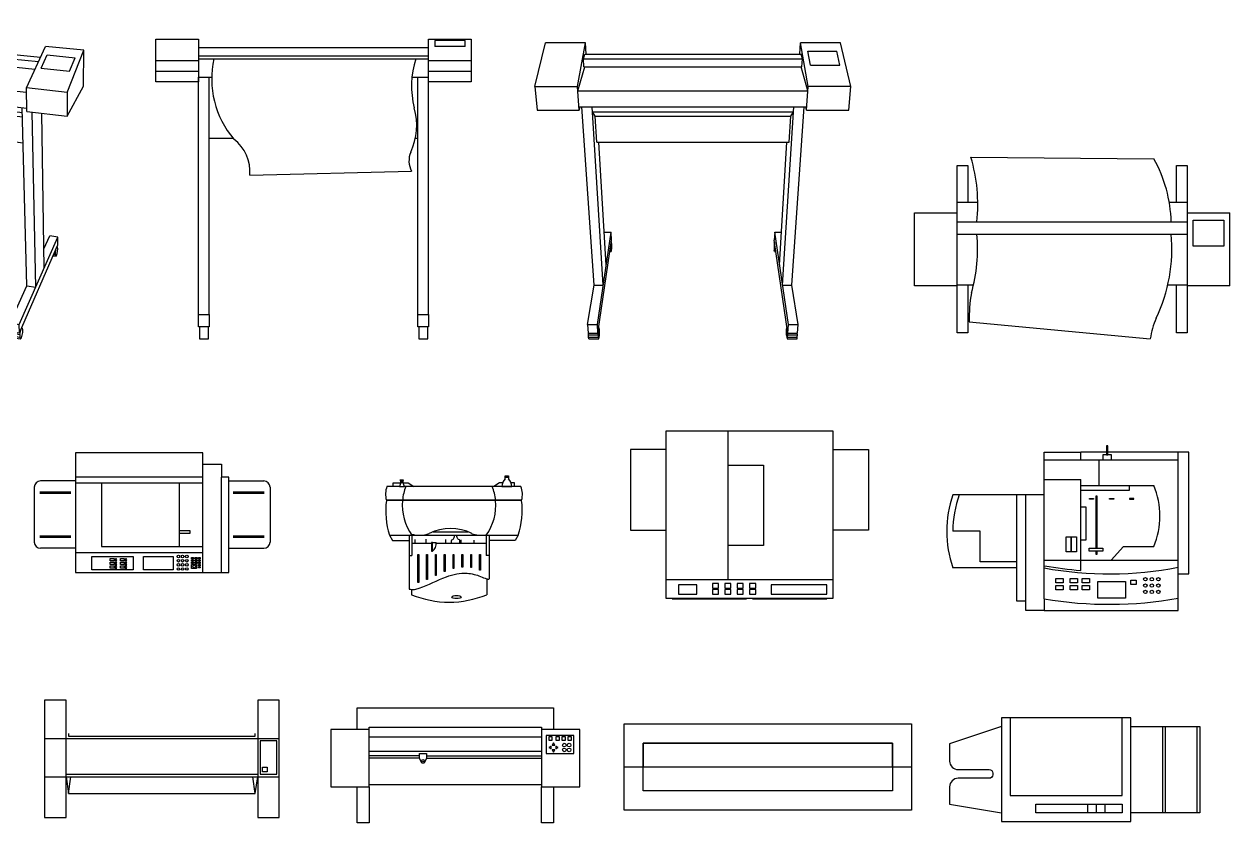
# Model space of a CAD drawing. Header units: millimetres. Extents: x 1474 to 2240, y 2278 to 2630.
# Drawn here: x 2190.052 to 2195, y 2611.525 to 2614.805 of the extents above; entities that cross this region are included whole.
import ezdxf

# ---------------------------------------------------------------- set-up
doc = ezdxf.new("R2010")
doc.units = ezdxf.units.MM
doc.layers.add('EQU', color=3, linetype='Continuous')
doc.styles.add('ATTR', font='romans.shx', dxfattribs={"width": 0.8, "height": 1.2})

# ---------------------------------------------------------------- blocks, each defined once
blk = doc.blocks.new('E-Size Plotter Plan view')
for p, q in [((2.24961, 28.85393), (32.276999, 28.58427)), ((0, 21.5), (3.36727, 21.5)), ((34.789924, 21.5), (37.750002, 21.5)), ((-7, 7.75), (-7, 19.75)), ((-7, 19.75), (0, 19.75)), ((0, 18.25), (37.750002, 18.25)), ((37.750002, 19.75), (44.75, 19.75)), ((44.75, 7.75), (44.75, 19.75)), ((0, 16.25), (37.750002, 16.25)), ((0, 7.75), (-7, 7.75)), ((0, 7.9), (2.66932, 7.9)), ((34.556388, 7.9), (37.750002, 7.9)), ((44.75, 7.75), (37.750002, 7.75)), ((1.97409, 1.81674), (31.690142, -0.98877))]:
    blk.add_line(p, q)
for points in [[(1.75, 7.90061), (1.75, 0), (0, 0), (0, 27.5), (1.75, 27.5), (1.75, 21.50031)], [(36.000003, 21.50031), (36.000003, 27.5), (37.750002, 27.5), (37.750002, 0), (36.000003, 0), (36.000003, 7.90021)]]:
    blk.add_lwpolyline(points)
blk.add_lwpolyline([(38.750002, 14.25), (38.750002, 18.5), (43.75, 18.5), (43.75, 14.25)], close=True)
for centre, radius, start, end in [((-24.25058, 21.06252), 27.62184, 354.1559, 16.38405), ((12.75612, 17.66995), 22.36486, 1.486186, 29.21), ((-23.42719, 13.83732), 26.76386, 344.2369, 5.172051), ((8.45857, 13.83732), 26.76386, 334.7648, 5.172051), ((23.228007, 2.61173), 21.26878, 169.2835, 182.1421), ((43.65565, -2.56718), 12.06917, 155.5566, 172.4853)]:
    blk.add_arc(centre, radius, start, end)
at = {"style": 'ATTR', "width": 0.8, "flags": 9}
blk.add_attdef('ESTCODE', (0, 0), '', height=0.01035, dxfattribs=at)
blk = doc.blocks.new('E-Size Plotter Elev View')
for p, q in [((-0.125, 47.85), (37.62504, 47.85)), ((38.62504, 48.99549), (38.62504, 48.04106)), ((43.62504, 48.99549), (38.62504, 48.99549)), ((43.62504, 48.04106), (38.62504, 48.04106)), ((43.62504, 48.04106), (43.62504, 48.99549)), ((-7.125, 45.75), (-0.125, 45.75)), ((-0.125, 46.5), (37.62504, 46.5)), ((-0.125, 46), (37.62504, 46)), ((37.62504, 45.75), (44.62504, 45.75)), ((-7.125, 43.99719), (-0.125, 43.99719)), ((37.62504, 43.99719), (44.62504, 43.99719)), ((-0.125, 43), (2.0126, 43)), ((-0.125, 4), (-0.125, 43)), ((1.625, 4), (1.625, 43)), ((34.89544, 43), (37.62504, 43)), ((35.87504, 4), (35.87504, 43)), ((37.62504, 4), (37.62504, 43)), ((1.625, 33), (5.5059, 33)), ((35.46463, 33), (35.87504, 33)), ((8.2866, 26.89887), (34.84179, 27.57304)), ((0, 2), (0, 0)), ((1.5, 0), (1.5, 2)), ((36.00004, 2), (36.00004, 0)), ((37.50004, 0), (37.50004, 2)), ((0, 0), (1.5, 0)), ((36.00004, 0), (37.50004, 0))]:
    blk.add_line(p, q)
for points in [[(-7.125, 42.25), (-7.125, 49.25), (-0.125, 49.25), (-0.125, 42.25)], [(37.62504, 42.25), (37.62504, 49.25), (44.62504, 49.25), (44.62504, 42.25)], [(-0.125, 2), (-0.125, 4), (1.625, 4), (1.625, 2)], [(35.87504, 2), (35.87504, 4), (37.62504, 4), (37.62504, 2)]]:
    blk.add_lwpolyline(points, close=True)
for centre, radius, start, end in [((17.47415, 42.79089), 15.46288, 168.022, 220.0972), ((49.35647, 41.57053), 14.53149, 162.2528, 194.4066), ((25.20981, 35.10278), 10.4682, 334.9724, 15.81132), ((1.4616, 27.41485), 6.84448, 355.6767, 52.3151), ((37.89078, 29.27131), 3.49006, 156.2995, 209.1176)]:
    blk.add_arc(centre, radius, start, end)
at = {"style": 'ATTR', "width": 0.8, "flags": 9}
blk.add_attdef('ESTCODE', (0, 0), '', height=0.01035, dxfattribs=at)
blk = doc.blocks.new('E-Size Plotter Pers View')
for p, q in [((-8.90738, 41.4802), (-7.1756, 48.63001)), ((-0.6254, 48.63001), (-7.1756, 48.63001)), ((-1.88858, 41.4802), (-0.6254, 48.63001)), ((-0.50678, 46.775), (-0.6254, 48.63001)), ((34.580411, 46.775), (34.699003, 48.63001)), ((35.962186, 41.4802), (34.699003, 48.63001)), ((41.2492, 48.63001), (34.699003, 48.63001)), ((42.98102, 41.4802), (41.2492, 48.63001)), ((-0.9336, 45.99979), (-0.70838, 46.775)), ((-0.9336, 45.99979), (35.0072, 45.99979)), ((-0.8486, 44.7038), (-0.9336, 45.99979)), ((-0.70838, 46.775), (34.782011, 46.775)), ((35.0072, 45.99979), (34.782011, 46.775)), ((34.922208, 44.7038), (35.0072, 45.99979)), ((36.316007, 44.96821), (35.890989, 47.25282)), ((35.890989, 47.25282), (40.63421, 47.25282)), ((41.16601, 44.96821), (40.63421, 47.25282)), ((-1.8382, 40.76261), (-0.72919, 44.7038)), ((-0.8486, 44.7038), (34.922208, 44.7038)), ((35.911802, 40.7628), (34.802793, 44.7038)), ((36.316007, 44.96821), (41.16601, 44.96821)), ((-8.90738, 41.4802), (-8.53141, 37.58099)), ((-8.90738, 41.4802), (-1.88858, 41.4802)), ((-1.61438, 37.58099), (-1.88858, 41.4802)), ((-1.8382, 40.76261), (35.911802, 40.7628)), ((35.688016, 37.58099), (35.962186, 41.4802)), ((42.98102, 41.4802), (35.962186, 41.4802)), ((42.60501, 37.58099), (42.98102, 41.4802)), ((-1.65119, 38.10599), (35.725004, 38.10599)), ((-1.61438, 37.58099), (-1.47498, 38.10599)), ((0.81201, 8.85541), (-1.19537, 38.10599)), ((2.31622, 8.85541), (0.49502, 38.10599)), ((31.757414, 8.85559), (33.578611, 38.10599)), ((33.261808, 8.85559), (35.269193, 38.10599)), ((35.688016, 37.58099), (35.548612, 38.10599)), ((-8.53141, 37.58099), (-1.61438, 37.58099)), ((0.544, 37.31699), (33.5296, 37.31699)), ((0.98221, 36.57001), (0.544, 37.31699)), ((0.98221, 36.57001), (33.091398, 36.57001)), ((1.24121, 32.306611), (0.98221, 36.57001)), ((32.832395, 32.306611), (33.091398, 36.57001)), ((33.091398, 36.57001), (33.5296, 37.31699)), ((35.688016, 37.58099), (42.60501, 37.58099)), ((1.24121, 32.306611), (32.832395, 32.306611)), ((2.8056, 12.146), (1.60861, 32.306611)), ((31.268003, 12.146), (32.464994, 32.306611)), ((1.34982, 2.357), (3.60541, 17.525209)), ((1.44501, 0.9614), (3.67541, 16.250398)), ((2.4862, 17.525209), (3.60541, 17.525209)), ((3.67541, 16.250398), (3.60541, 17.525209)), ((3.60541, 15.771394), (3.6452, 15.926393)), ((3.62802, 15.926393), (3.6452, 15.926393)), ((3.68341, 15.8696), (3.6452, 15.926393)), ((3.71002, 15.617799), (3.68341, 15.8696)), ((30.390196, 15.8696), (30.363615, 15.617799)), ((30.390196, 15.8696), (30.428404, 15.926393)), ((30.468198, 17.525209), (30.398405, 16.250398)), ((32.628599, 0.9614), (30.398405, 16.250398)), ((30.428404, 15.926393), (30.445615, 15.926393)), ((30.468198, 15.771394), (30.428404, 15.926393)), ((32.723814, 2.357), (30.468198, 17.525209)), ((30.468198, 17.525209), (31.5874, 17.525209)), ((3.39761, 14.346803), (3.6358, 14.346803)), ((3.40542, 14.399415), (3.59741, 14.399415)), ((3.44202, 14.650788), (3.57022, 14.650788)), ((3.4978, 15.033998), (3.56201, 15.033998)), ((3.5578, 15.444612), (3.57501, 15.444612)), ((3.56201, 15.033998), (3.57501, 15.444612)), ((3.57022, 14.650788), (3.56201, 15.033998)), ((3.59741, 14.399415), (3.57022, 14.650788)), ((3.57501, 15.444612), (3.60541, 15.771394)), ((3.6358, 14.346803), (3.59741, 14.399415)), ((3.6358, 14.346803), (3.67541, 14.505616)), ((3.67541, 14.505616), (3.70541, 14.832002)), ((3.70541, 14.832002), (3.71802, 15.238588)), ((3.71802, 15.238588), (3.71002, 15.617799)), ((30.363615, 15.617799), (30.355589, 15.238588)), ((30.355589, 15.238588), (30.368192, 14.832002)), ((30.368192, 14.832002), (30.398405, 14.505616)), ((30.437803, 14.346803), (30.398405, 14.505616)), ((30.437803, 14.346803), (30.476408, 14.399415)), ((30.437803, 14.346803), (30.675993, 14.346803)), ((30.498594, 15.444795), (30.468198, 15.771394)), ((30.476408, 14.399415), (30.503416, 14.650788)), ((30.476408, 14.399415), (30.668394, 14.399415)), ((30.498594, 15.444795), (30.515806, 15.444795)), ((30.511594, 15.033998), (30.498594, 15.444795)), ((30.503416, 14.650788), (30.511594, 15.033998)), ((30.503416, 14.650788), (30.63159, 14.650788)), ((30.511594, 15.033998), (30.575803, 15.033998)), ((-0.25318, 2.357), (0.81201, 8.85541)), ((0.81201, 8.85541), (2.31622, 8.85541)), ((31.757414, 8.85559), (33.261808, 8.85559)), ((34.326993, 2.357), (33.261808, 8.85559)), ((-0.25318, 2.357), (-0.14819, 0.9614)), ((-0.25318, 2.357), (1.34982, 2.357)), ((1.44501, 0.9614), (1.34982, 2.357)), ((32.628599, 0.9614), (32.723814, 2.357)), ((32.723814, 2.357), (34.326993, 2.357)), ((34.222013, 0.9614), (34.326993, 2.357)), ((-0.14819, 0.9614), (1.44501, 0.9614)), ((-0.1084, 0.70221), (-0.09818, 0.9614)), ((-0.1084, 0.70221), (1.48141, 0.70221)), ((-0.09619, 0.26999), (-0.1084, 0.70221)), ((-0.09619, 0.26999), (1.49222, 0.26999)), ((-0.05658, 0.013), (-0.09619, 0.26999)), ((-0.05658, 0.013), (1.5282, 0.013)), ((-0.05658, 0.013), (0, 0)), ((0, 0), (1.57941, 0)), ((1.47861, 1.19199), (1.49859, 1.19199)), ((1.48141, 0.70221), (1.49859, 1.19199)), ((1.48141, 0.70221), (1.49222, 0.26999)), ((1.49222, 0.26999), (1.5282, 0.013)), ((1.49859, 1.19199), (1.53921, 1.6062)), ((1.5282, 0.013), (1.57941, 0)), ((1.53921, 1.6062), (1.59201, 1.83341)), ((1.5722, 1.83341), (1.59201, 1.83341)), ((1.57941, 0), (1.63202, 0.232)), ((1.59201, 1.83341), (1.64282, 1.81421)), ((1.63202, 0.232), (1.672, 0.64499)), ((1.67822, 1.5564), (1.64282, 1.81421)), ((1.672, 0.64499), (1.68881, 1.129)), ((1.68881, 1.129), (1.67822, 1.5564)), ((32.385008, 1.129), (32.395597, 1.5564)), ((32.401609, 0.64499), (32.385008, 1.129)), ((32.395597, 1.5564), (32.430998, 1.81421)), ((32.401609, 0.64499), (32.441587, 0.232)), ((32.430998, 1.81421), (32.481809, 1.83341)), ((32.441587, 0.232), (32.4942, 0)), ((32.481809, 1.83341), (32.501402, 1.83341)), ((32.534605, 1.6062), (32.481809, 1.83341)), ((32.4942, 0), (32.545408, 0.013)), ((32.4942, 0), (34.073789, 0)), ((32.575193, 1.1922), (32.534605, 1.6062)), ((32.545408, 0.013), (32.581388, 0.26999)), ((32.545408, 0.013), (34.130216, 0.013)), ((32.575193, 1.1922), (32.594999, 1.1922)), ((32.592405, 0.70221), (32.575193, 1.1922)), ((32.581388, 0.26999), (32.592405, 0.70221)), ((32.581388, 0.26999), (34.170011, 0.26999)), ((32.592405, 0.70221), (34.182004, 0.70221)), ((32.628599, 0.9614), (34.222013, 0.9614)), ((34.073789, 0), (34.130216, 0.013)), ((34.130216, 0.013), (34.170011, 0.26999)), ((34.170011, 0.26999), (34.182004, 0.70221)), ((34.182004, 0.70221), (34.171995, 0.9614))]:
    blk.add_line(p, q)
at = {"style": 'ATTR', "width": 0.8, "flags": 9}
blk.add_attdef('ESTCODE', (0, 0), '', height=0.010378, dxfattribs=at)
blk = doc.blocks.new('E-Size Plotter 3D View')
for p, q in [((-7.80279, 40.0586), (-2.5316, 46.2114)), ((3.02961, 45.6702), (-2.5316, 46.2114)), ((-1.9436, 39.41922), (3.02961, 45.6702)), ((3.24401, 43.89661), (3.02961, 45.6702)), ((1.719, 43.3118), (2.55941, 43.96521)), ((2.55941, 43.96521), (34.187, 40.79142)), ((-1.84759, 38.73841), (2.27339, 42.03702)), ((1.719, 43.3118), (33.8466, 40.04642)), ((1.875, 42.07822), (1.719, 43.3118)), ((1.875, 42.07822), (33.28599, 38.81922)), ((31.8748, 35.7294), (34.9948, 42.55982)), ((41.31639, 41.9448), (34.9948, 42.55982)), ((38.59099, 34.99662), (41.31639, 41.9448)), ((41.26079, 36.02582), (41.31639, 41.9448)), ((-7.80279, 40.0586), (-7.21159, 36.38242)), ((-1.9436, 39.41922), (-7.80279, 40.0586)), ((34.31718, 38.95942), (35.29759, 41.1496)), ((35.29759, 41.1496), (39.8676, 40.69461)), ((38.97758, 38.4776), (39.8676, 40.69461)), ((-1.4216, 35.71363), (-1.9436, 39.41922)), ((-1.84759, 38.73841), (31.89159, 35.01761)), ((34.31718, 38.95942), (38.97758, 38.4776)), ((-7.21159, 36.38242), (-1.4216, 35.71363)), ((-1.492, 36.21341), (31.95399, 32.37922)), ((-1.4216, 35.71363), (-0.9086, 36.14643)), ((3.8622, 7.82181), (0.038, 36.038)), ((5.1678, 7.60923), (1.4782, 35.87281)), ((31.9662, 31.85743), (31.8748, 35.7294)), ((38.59099, 34.99662), (31.8748, 35.7294)), ((38.59099, 31.09241), (41.26079, 36.02582)), ((1.5746, 35.13523), (31.2202, 31.69922)), ((1.5746, 35.13523), (3.09661, 34.2688)), ((3.09661, 34.2688), (31.23921, 30.97321)), ((3.6106, 30.17521), (3.09661, 34.2688)), ((38.59099, 34.99662), (38.59099, 31.09241)), ((31.96879, 3.24543), (31.2, 32.46561)), ((31.9662, 31.85743), (38.59099, 31.09241)), ((33.4052, 3.01142), (32.81221, 31.7598)), ((3.6106, 30.17521), (31.35078, 26.73261)), ((7.32579, 10.44342), (4.96279, 30.00742)), ((34.77418, 6.125), (34.39259, 31.57721)), ((0.9468, 2.06482), (10.88341, 15.11622)), ((1.152, 0.69901), (11.01478, 13.86661)), ((7.13381, 12.03241), (9.66979, 15.29621)), ((10.88341, 15.11622), (9.66979, 15.29621)), ((11.01478, 13.86661), (10.88341, 15.11622)), ((9.77681, 12.21381), (10.66799, 12.077)), ((9.81002, 12.25821), (10.52822, 12.1478)), ((9.9724, 12.47522), (10.45241, 12.40162)), ((10.221, 12.80701), (10.4612, 12.77042)), ((10.45241, 12.40162), (10.4612, 12.77042)), ((10.52822, 12.1478), (10.45241, 12.40162)), ((10.4612, 12.77042), (10.5526, 13.15403)), ((10.48821, 13.16361), (10.5526, 13.15403)), ((10.52822, 12.1478), (10.66799, 12.077)), ((10.5526, 13.15403), (10.7014, 13.44822)), ((10.66799, 12.077), (10.8336, 12.20661)), ((10.7014, 13.44822), (10.8672, 13.57462)), ((10.80321, 13.5842), (10.8672, 13.57462)), ((10.8336, 12.20661), (10.98079, 12.50101)), ((10.8672, 13.57462), (11.0056, 13.50022)), ((10.98079, 12.50101), (11.07078, 12.88102)), ((11.08, 13.24622), (11.0056, 13.50022)), ((11.07078, 12.88102), (11.08, 13.24622)), ((30.71559, -3.10559), (37.02238, 11.23822)), ((30.7606, -4.51217), (37.0302, 9.95221)), ((34.72661, 9.30182), (35.6978, 11.43482)), ((37.02238, 11.23822), (35.6978, 11.43482)), ((37.0302, 9.95221), (37.02238, 11.23822)), ((36.24779, 8.14722), (36.74119, 8.07142)), ((36.26878, 8.19562), (36.6664, 8.13462)), ((36.3716, 8.4328), (36.63719, 8.392)), ((36.52879, 8.7952), (36.66161, 8.775)), ((36.63719, 8.392), (36.66161, 8.775)), ((36.6664, 8.13462), (36.63719, 8.392)), ((36.66161, 8.775), (36.7332, 9.17942)), ((36.6664, 8.13462), (36.74119, 8.07142)), ((36.69759, 9.18482), (36.7332, 9.17942)), ((36.7332, 9.17942), (36.8322, 9.49561)), ((36.74119, 8.07142), (36.84099, 8.21821)), ((36.8322, 9.49561), (36.93199, 9.63862)), ((36.84099, 8.21821), (36.93919, 8.534)), ((36.89659, 9.64402), (36.93199, 9.63862)), ((36.93199, 9.63862), (37.00581, 9.5716)), ((36.93919, 8.534), (37.0096, 8.93461)), ((37.03401, 9.31382), (37.00581, 9.5716)), ((37.0096, 8.93461), (37.03401, 9.31382)), ((-0.4256, 2.30323), (3.8622, 7.82181)), ((3.8622, 7.82181), (5.1678, 7.60923)), ((-0.4256, 2.30323), (-0.21339, 0.93943)), ((-0.4256, 2.30323), (0.9468, 2.06482)), ((1.152, 0.69901), (0.9468, 2.06482)), ((29.19719, -2.84198), (31.96879, 3.24543)), ((31.96879, 3.24543), (33.4052, 3.01142)), ((-0.21339, 0.93943), (1.152, 0.69901)), ((-0.1082, 0.263), (-0.10479, 0.6742)), ((-0.1082, 0.263), (1.2538, 0.02161)), ((0, 0), (-0.1082, 0.263)), ((-0.10479, 0.6742), (-0.0448, 0.90961)), ((-0.10479, 0.6742), (1.258, 0.43381)), ((0, 0), (1.35941, -0.24139)), ((0, 0), (0.18981, -0.04458)), ((1.258, 0.43381), (1.2538, 0.02161)), ((1.2538, 0.02161), (1.35941, -0.24139)), ((1.258, 0.43381), (1.3712, 0.88282)), ((1.2992, 0.89542), (1.3712, 0.88282)), ((1.3712, 0.88282), (1.5622, 1.24662)), ((1.5622, 1.24662), (1.77899, 1.4278)), ((1.7072, 1.44022), (1.77899, 1.4278)), ((1.7618, -0.1), (1.9504, 0.2634)), ((1.77899, 1.4278), (1.9632, 1.379)), ((1.9504, 0.2634), (2.0618, 0.70762)), ((2.06641, 1.11542), (1.9632, 1.379)), ((2.0618, 0.70762), (2.06641, 1.11542)), ((0.18981, -0.04458), (1.5456, -0.2854)), ((1.35941, -0.24139), (1.5456, -0.2854)), ((1.5456, -0.2854), (1.7618, -0.1)), ((29.19719, -2.84198), (29.25081, -4.24658)), ((29.19719, -2.84198), (30.71559, -3.10559)), ((30.7606, -4.51217), (30.71559, -3.10559)), ((30.89519, -4.30218), (31.02299, -3.90679)), ((31.02299, -3.90679), (31.15599, -3.69979)), ((31.1158, -3.69278), (31.15599, -3.69979)), ((31.15599, -3.69979), (31.25841, -3.73498)), ((31.30321, -4.00097), (31.25841, -3.73498)), ((29.25081, -4.24658), (30.7606, -4.51217)), ((29.27739, -4.94278), (29.30061, -4.51397)), ((29.27739, -4.94278), (30.783, -5.20959)), ((29.32701, -5.20797), (29.27739, -4.94278)), ((29.30061, -4.51397), (29.34761, -4.26358)), ((29.30061, -4.51397), (30.8072, -4.77978)), ((29.32701, -5.20797), (30.82939, -5.47479)), ((29.32701, -5.20797), (29.4352, -5.23858)), ((29.4352, -5.23858), (30.933, -5.50457)), ((30.8072, -4.77978), (30.783, -5.20959)), ((30.783, -5.20959), (30.82939, -5.47479)), ((30.8072, -4.77978), (30.89519, -4.30218)), ((30.82939, -5.47479), (30.933, -5.50457)), ((30.85481, -4.29519), (30.89519, -4.30218)), ((30.933, -5.50457), (31.06599, -5.29299)), ((31.06599, -5.29299), (31.1924, -4.89837)), ((31.1924, -4.89837), (31.27901, -4.42617)), ((31.27901, -4.42617), (31.30321, -4.00097))]:
    blk.add_line(p, q)
at = {"style": 'ATTR', "width": 0.8, "flags": 9}
blk.add_attdef('ESTCODE', (0, 0), '', height=0.01293, dxfattribs=at)
blk = doc.blocks.new('PLOT3')
for p, q in [((-650, 100), (-650, 350)), ((-650, 350), (650, 350)), ((650, 350), (650, 100)), ((-750, 225), (750, 225)), ((650, 100), (-650, 100))]:
    blk.add_line(p, q)
for points in [[(-750, 0), (-750, 450), (750, 450), (750, 0)], [(-650, 350), (-650, 225), (650, 225), (650, 350)]]:
    blk.add_lwpolyline(points, close=True)
blk = doc.blocks.new('PLOT2')
for p, q in [((-450, 250), (450, 250)), ((-450, 175), (450, 175)), ((-187.5, 150), (-450, 150)), ((-187.5, 137.5), (-450, 137.5)), ((-150, 150), (450, 150)), ((-150, 137.5), (450, 137.5)), ((-450, 0), (450, 0))]:
    blk.add_line(p, q)
for points in [[(-512.5, 287.5), (-512.5, 400), (512.5, 400), (512.5, 287.5)], [(-450, 287.5), (-450, 300), (450, 300), (450, 287.5)], [(-187.5, 137.5), (-187.5, 162.5), (-150, 162.5), (-150, 137.5), (-162.5, 112.5), (-175, 112.5), (-187.5, 137.5)], [(-450, -12.5), (-450, -200), (-512.5, -200), (-512.5, -12.5)], [(512.5, -12.5), (512.5, -200), (450, -200), (450, -12.5)]]:
    blk.add_lwpolyline(points)
for points in [[(-650, 287.5), (-650, -12.5), (-450, -12.5), (-450, 287.5)], [(450, 287.5), (450, -12.5), (650, -12.5), (650, 287.5)], [(475, 256.25), (475, 162.5), (618.75, 162.5), (618.75, 256.25)], [(487.5, 250), (487.5, 231.25), (506.25, 231.25), (506.25, 250)], [(487.5, 193.75), (500, 187.5), (500, 200)], [(512.5, 218.75), (506.25, 206.25), (518.75, 206.25)], [(525, 250), (525, 231.25), (543.75, 231.25), (543.75, 250)], [(537.5, 193.75), (525, 200), (525, 187.5)], [(556.25, 250), (556.25, 231.25), (575, 231.25), (575, 250)], [(587.5, 250), (587.5, 231.25), (606.25, 231.25), (606.25, 250)], [(512.5, 168.75), (518.75, 181.25), (506.25, 181.25)]]:
    blk.add_lwpolyline(points, close=True)
for centre, radius in [((568.75, 206.25), 9.38), ((568.75, 181.25), 9.38), ((593.75, 206.25), 9.38), ((593.75, 181.25), 9.38), ((-168.75, 125), 6.25)]:
    blk.add_circle(centre, radius)
blk = doc.blocks.new('PLOT1')
for p, q in [((-500, 487.5), (-612.5, 487.5)), ((-612.5, 487.5), (-612.5, -125)), ((-500, -125), (-500, 487.5)), ((500, 487.5), (500, -125)), ((612.5, 487.5), (500, 487.5)), ((612.5, -125), (612.5, 487.5)), ((-612.5, 287.5), (612.5, 287.5)), ((-612.5, 87.5), (612.5, 87.5)), ((-500, 100), (500, 100)), ((-500, 87.5), (-487.5, 0)), ((-487.5, 0), (-475, 87.5)), ((487.5, 0), (475, 87.5)), ((487.5, 0), (500, 87.5)), ((-487.5, 0), (487.5, 0)), ((-612.5, -125), (-500, -125)), ((500, -125), (612.5, -125))]:
    blk.add_line(p, q)
blk.add_lwpolyline([(-487.5, 312.5), (-487.5, 300), (487.5, 300), (487.5, 312.5)])
for points in [[(512.5, 275), (512.5, 100), (600, 100), (600, 275)], [(525, 137.5), (550, 137.5), (550, 112.5), (525, 112.5)]]:
    blk.add_lwpolyline(points, close=True)
blk = doc.blocks.new('COPY')
for p, q in [((840.5, 495), (840.5, 45)), ((1019.9, 495), (1019.9, 45)), ((450, 90), (450, 45)), ((495, 90), (495, 45)), ((540, 90), (540, 45))]:
    blk.add_line(p, q)
for points in [[(675, 540), (0, 540), (0, 0), (675, 0)], [(180, 90), (630, 90), (630, 45), (180, 45)]]:
    blk.add_lwpolyline(points, close=True)
for points in [[(45, 540), (45, 135), (630, 135), (630, 540)], [(675, 495), (855, 495), (855, 45), (675, 45)], [(855, 495), (1035, 495), (1035, 45), (855, 45)]]:
    blk.add_lwpolyline(points)
blk.add_lwpolyline([(0, 495), (-270, 405), (-270, 315, 0.414214), (-225, 270), (-63, 270, -0.414214), (-45, 252), (-45, 243, -0.414214), (-63, 225), (-225, 225, 0.414214), (-270, 180), (-270, 90), (0, 45)], format="xyb")

msp = doc.modelspace()

# ---------------------------------------------------------------- linework, layer by layer
at = {"layer": 'EQU'}
for p, q in [((2192.6858, 2613.1337), (2192.6858, 2612.4479)), ((2193.3716, 2613.1337), (2192.6858, 2613.1337)), ((2192.9398, 2613.1337), (2192.9398, 2612.5241)), ((2193.3716, 2612.4479), (2193.3716, 2613.1337)), ((2190.7846, 2613.0442), (2190.2624, 2613.0442)), ((2190.2624, 2613.0442), (2190.2624, 2612.5527)), ((2190.7846, 2612.5527), (2190.7846, 2613.0442)), ((2192.6858, 2613.0575), (2192.5397, 2613.0575)), ((2192.5397, 2613.0575), (2192.5397, 2612.7273)), ((2193.3716, 2613.0575), (2193.5176, 2613.0575)), ((2193.5176, 2613.0575), (2193.5176, 2612.7273)), ((2194.2381, 2613.0473), (2194.3881, 2613.0473)), ((2194.2381, 2612.8723), (2194.2381, 2613.0473)), ((2194.2381, 2613.0161), (2194.7881, 2613.0161)), ((2194.3881, 2613.0161), (2194.3881, 2613.0473)), ((2194.8318, 2613.0473), (2194.3881, 2613.0473)), ((2194.4631, 2612.9098), (2194.4631, 2613.0161)), ((2194.7881, 2612.5473), (2194.7881, 2613.0473)), ((2194.8318, 2612.5473), (2194.8318, 2613.0473)), ((2190.7846, 2612.9977), (2190.8614, 2612.9977)), ((2190.8614, 2612.9977), (2190.8614, 2612.9443)), ((2192.9398, 2612.994), (2193.0858, 2612.994)), ((2193.0858, 2612.994), (2193.0858, 2612.6638)), ((2190.2624, 2612.929), (2190.119, 2612.929)), ((2190.7846, 2612.9443), (2190.2624, 2612.9443)), ((2190.2624, 2612.9213), (2190.7846, 2612.9213)), ((2190.3699, 2612.9213), (2190.3699, 2612.6602)), ((2190.6877, 2612.9213), (2190.6877, 2612.6602)), ((2190.8614, 2612.5527), (2190.8614, 2612.9443)), ((2190.8922, 2612.9443), (2190.8614, 2612.9443)), ((2190.8922, 2612.5527), (2190.8922, 2612.9443)), ((2190.8922, 2612.929), (2191.0355, 2612.929)), ((2191.5662, 2612.921), (2191.5967, 2612.921)), ((2191.5662, 2612.906), (2191.5662, 2612.921)), ((2191.5971, 2612.9225), (2191.5919, 2612.9055)), ((2191.5955, 2612.9328), (2191.6078, 2612.9328)), ((2191.5955, 2612.9316), (2191.5955, 2612.9328)), ((2191.6078, 2612.9316), (2191.5955, 2612.9316)), ((2191.5971, 2612.9292), (2191.6012, 2612.9291)), ((2191.5971, 2612.9225), (2191.6061, 2612.9225)), ((2191.5975, 2612.9272), (2191.6012, 2612.9272)), ((2191.5976, 2612.9253), (2191.6012, 2612.9253)), ((2191.6012, 2612.9316), (2191.6012, 2612.9225)), ((2191.6021, 2612.9316), (2191.6021, 2612.9225)), ((2191.6021, 2612.9291), (2191.6062, 2612.9291)), ((2191.6021, 2612.9272), (2191.6058, 2612.9272)), ((2191.6021, 2612.9253), (2191.6057, 2612.9253)), ((2191.6061, 2612.9225), (2191.6114, 2612.9055)), ((2191.6066, 2612.921), (2191.6281, 2612.921)), ((2191.6078, 2612.9328), (2191.6078, 2612.9316)), ((2191.6281, 2612.921), (2191.6516, 2612.906)), ((2192.003, 2612.921), (2191.9795, 2612.906)), ((2192.015, 2612.921), (2192.003, 2612.921)), ((2192.0264, 2612.9372), (2192.0264, 2612.9494)), ((2192.0264, 2612.9494), (2192.0392, 2612.9494)), ((2192.0281, 2612.9478), (2192.0375, 2612.9478)), ((2192.0281, 2612.9472), (2192.0281, 2612.9478)), ((2192.0375, 2612.9472), (2192.0281, 2612.9472)), ((2192.0281, 2612.9462), (2192.0375, 2612.9462)), ((2192.0281, 2612.9457), (2192.0281, 2612.9462)), ((2192.0375, 2612.9457), (2192.0281, 2612.9457)), ((2192.0281, 2612.9445), (2192.0375, 2612.9445)), ((2192.0281, 2612.944), (2192.0281, 2612.9445)), ((2192.0375, 2612.944), (2192.0281, 2612.944)), ((2192.0375, 2612.9478), (2192.0375, 2612.9472)), ((2192.0375, 2612.9462), (2192.0375, 2612.9457)), ((2192.0375, 2612.9445), (2192.0375, 2612.944)), ((2192.0392, 2612.9494), (2192.0392, 2612.9372)), ((2192.0649, 2612.921), (2192.0506, 2612.921)), ((2192.0649, 2612.906), (2192.0649, 2612.921)), ((2194.2381, 2612.9348), (2194.3881, 2612.9348)), ((2194.3881, 2612.5614), (2194.3881, 2612.9348)), ((2190.0934, 2612.9034), (2190.0934, 2612.6781)), ((2190.1157, 2612.8841), (2190.2433, 2612.8841)), ((2190.1157, 2612.8787), (2190.2433, 2612.8787)), ((2190.9094, 2612.8841), (2191.0369, 2612.8841)), ((2190.9094, 2612.8787), (2191.0369, 2612.8787)), ((2191.0611, 2612.9034), (2191.0611, 2612.6781)), ((2191.592, 2612.906), (2191.5409, 2612.906)), ((2191.5919, 2612.9055), (2191.6114, 2612.9055)), ((2192.0902, 2612.906), (2191.6112, 2612.906)), ((2192.0127, 2612.906), (2192.0529, 2612.906)), ((2194.1631, 2612.8723), (2193.8631, 2612.8723)), ((2194.1256, 2612.5723), (2194.1256, 2612.8723)), ((2194.2381, 2612.8723), (2194.1631, 2612.8723)), ((2194.1631, 2612.4348), (2194.1631, 2612.8723)), ((2194.2381, 2612.4447), (2194.2381, 2612.8723)), ((2194.3881, 2612.9098), (2194.6881, 2612.9098)), ((2194.3881, 2612.8911), (2194.5881, 2612.8911)), ((2194.5881, 2612.8911), (2194.5881, 2612.9098)), ((2192.0935, 2612.85), (2191.5386, 2612.85)), ((2192.0935, 2612.8487), (2191.5386, 2612.8487)), ((2190.7327, 2612.7246), (2190.6877, 2612.7246)), ((2190.6877, 2612.7246), (2190.6877, 2612.7138)), ((2190.7327, 2612.7138), (2190.7327, 2612.7246)), ((2191.7309, 2612.7205), (2191.8725, 2612.7205)), ((2192.5397, 2612.7273), (2192.6858, 2612.7273)), ((2193.5176, 2612.7273), (2193.3716, 2612.7273)), ((2193.9756, 2612.7223), (2193.8631, 2612.7223)), ((2193.9756, 2612.5973), (2193.9756, 2612.7223)), ((2190.1157, 2612.7038), (2190.2433, 2612.7038)), ((2190.1157, 2612.6984), (2190.2433, 2612.6984)), ((2190.6877, 2612.7138), (2190.7327, 2612.7138)), ((2190.9094, 2612.7038), (2191.0369, 2612.7038)), ((2190.9094, 2612.6984), (2191.0369, 2612.6984)), ((2191.5514, 2612.706), (2191.5637, 2612.6842)), ((2191.5514, 2612.706), (2192.0797, 2612.706)), ((2191.5637, 2612.6842), (2191.6314, 2612.6842)), ((2191.6314, 2612.706), (2191.6314, 2612.6842)), ((2191.6314, 2612.6951), (2191.6314, 2612.4847)), ((2191.6432, 2612.706), (2191.6431, 2612.6222)), ((2191.6432, 2612.674), (2191.7243, 2612.674)), ((2191.6571, 2612.674), (2191.6571, 2612.6879)), ((2191.7015, 2612.674), (2191.7015, 2612.6901)), ((2191.7273, 2612.6762), (2191.7243, 2612.6762)), ((2191.7243, 2612.6762), (2191.7243, 2612.6412)), ((2191.7273, 2612.6762), (2191.7428, 2612.6762)), ((2191.7273, 2612.6412), (2191.7273, 2612.6762)), ((2191.7432, 2612.674), (2191.9479, 2612.674)), ((2191.7824, 2612.674), (2191.7824, 2612.6887)), ((2191.8456, 2612.674), (2191.8456, 2612.6864)), ((2191.8988, 2612.674), (2191.8988, 2612.6857)), ((2191.9479, 2612.706), (2191.948, 2612.6222)), ((2191.9597, 2612.706), (2191.9596, 2612.5263)), ((2191.9597, 2612.706), (2191.9597, 2612.6842)), ((2192.0674, 2612.6842), (2191.9597, 2612.6842)), ((2191.9597, 2612.674), (2191.9597, 2612.674)), ((2192.0797, 2612.706), (2192.0674, 2612.6842)), ((2190.2624, 2612.6525), (2190.119, 2612.6525)), ((2190.2624, 2612.6352), (2190.7846, 2612.6352)), ((2190.3294, 2612.6191), (2190.4998, 2612.6191)), ((2190.3294, 2612.5639), (2190.3294, 2612.6191)), ((2190.3699, 2612.6602), (2190.7846, 2612.6602)), ((2190.4998, 2612.6191), (2190.4998, 2612.5639)), ((2190.5416, 2612.6191), (2190.6629, 2612.6191)), ((2190.5416, 2612.5639), (2190.5416, 2612.6191)), ((2190.6629, 2612.6191), (2190.6629, 2612.5639)), ((2190.8922, 2612.6525), (2191.0355, 2612.6525)), ((2191.6314, 2612.6222), (2191.6431, 2612.6222)), ((2191.6676, 2612.6267), (2191.671, 2612.6267)), ((2191.6676, 2612.512), (2191.6676, 2612.6267)), ((2191.671, 2612.6267), (2191.671, 2612.512)), ((2191.7037, 2612.6267), (2191.7071, 2612.6267)), ((2191.7037, 2612.5244), (2191.7037, 2612.6267)), ((2191.7071, 2612.6267), (2191.7071, 2612.5244)), ((2191.7243, 2612.6412), (2191.7273, 2612.6412)), ((2191.7399, 2612.6267), (2191.7433, 2612.6267)), ((2191.7399, 2612.5409), (2191.7399, 2612.6267)), ((2191.7433, 2612.6267), (2191.7433, 2612.5409)), ((2191.7761, 2612.6267), (2191.7795, 2612.6267)), ((2191.7761, 2612.5573), (2191.7761, 2612.6267)), ((2191.7795, 2612.6267), (2191.7795, 2612.5573)), ((2191.8123, 2612.6267), (2191.8157, 2612.6267)), ((2191.8123, 2612.5691), (2191.8123, 2612.6267)), ((2191.8157, 2612.6267), (2191.8157, 2612.5691)), ((2191.8484, 2612.6267), (2191.8518, 2612.6267)), ((2191.8484, 2612.575), (2191.8484, 2612.6267)), ((2191.8518, 2612.6267), (2191.8518, 2612.575)), ((2191.8846, 2612.6267), (2191.888, 2612.6267)), ((2191.8846, 2612.5731), (2191.8846, 2612.6267)), ((2191.888, 2612.6267), (2191.888, 2612.5731)), ((2191.9208, 2612.6267), (2191.9242, 2612.6267)), ((2191.9208, 2612.5626), (2191.9208, 2612.6267)), ((2191.9242, 2612.6267), (2191.9242, 2612.5626)), ((2191.9597, 2612.6222), (2191.948, 2612.6222)), ((2193.0858, 2612.6638), (2192.9398, 2612.6638)), ((2194.5131, 2612.6036), (2194.5631, 2612.6598)), ((2194.5631, 2612.6598), (2194.6881, 2612.6598)), ((2190.4051, 2612.6104), (2190.421, 2612.6104)), ((2190.4051, 2612.6006), (2190.4051, 2612.6104)), ((2190.421, 2612.6006), (2190.4051, 2612.6006)), ((2190.4051, 2612.5953), (2190.421, 2612.5953)), ((2190.4051, 2612.5854), (2190.4051, 2612.5953)), ((2190.421, 2612.5854), (2190.4051, 2612.5854)), ((2190.4051, 2612.5805), (2190.421, 2612.5805)), ((2190.4051, 2612.5707), (2190.4051, 2612.5805)), ((2190.421, 2612.5707), (2190.4051, 2612.5707)), ((2190.421, 2612.6104), (2190.421, 2612.6006)), ((2190.421, 2612.5953), (2190.421, 2612.5854)), ((2190.421, 2612.5805), (2190.421, 2612.5707)), ((2190.4278, 2612.6059), (2190.424, 2612.6097)), ((2190.424, 2612.6097), (2190.4316, 2612.6097)), ((2190.4278, 2612.6051), (2190.424, 2612.6013)), ((2190.424, 2612.6013), (2190.4316, 2612.6013)), ((2190.4278, 2612.5908), (2190.424, 2612.5946)), ((2190.424, 2612.5946), (2190.4316, 2612.5946)), ((2190.4278, 2612.5899), (2190.424, 2612.5861)), ((2190.424, 2612.5861), (2190.4316, 2612.5861)), ((2190.4278, 2612.576), (2190.424, 2612.5798)), ((2190.424, 2612.5798), (2190.4316, 2612.5798)), ((2190.4278, 2612.5752), (2190.424, 2612.5714)), ((2190.424, 2612.5714), (2190.4316, 2612.5714)), ((2190.4316, 2612.6097), (2190.4278, 2612.6059)), ((2190.4316, 2612.6013), (2190.4278, 2612.6051)), ((2190.4316, 2612.5946), (2190.4278, 2612.5908)), ((2190.4316, 2612.5861), (2190.4278, 2612.5899)), ((2190.4316, 2612.5798), (2190.4278, 2612.576)), ((2190.4316, 2612.5714), (2190.4278, 2612.5752)), ((2190.4467, 2612.6104), (2190.4627, 2612.6104)), ((2190.4467, 2612.6006), (2190.4467, 2612.6104)), ((2190.4627, 2612.6006), (2190.4467, 2612.6006)), ((2190.4467, 2612.5953), (2190.4627, 2612.5953)), ((2190.4467, 2612.5854), (2190.4467, 2612.5953)), ((2190.4627, 2612.5854), (2190.4467, 2612.5854)), ((2190.4467, 2612.5805), (2190.4627, 2612.5805)), ((2190.4467, 2612.5707), (2190.4467, 2612.5805)), ((2190.4627, 2612.5707), (2190.4467, 2612.5707)), ((2190.4627, 2612.6104), (2190.4627, 2612.6006)), ((2190.4627, 2612.5953), (2190.4627, 2612.5854)), ((2190.4627, 2612.5805), (2190.4627, 2612.5707)), ((2190.4695, 2612.6059), (2190.4657, 2612.6097)), ((2190.4657, 2612.6097), (2190.4733, 2612.6097)), ((2190.4695, 2612.6051), (2190.4657, 2612.6013)), ((2190.4657, 2612.6013), (2190.4733, 2612.6013)), ((2190.4695, 2612.5908), (2190.4657, 2612.5946)), ((2190.4657, 2612.5946), (2190.4733, 2612.5946)), ((2190.4695, 2612.5899), (2190.4657, 2612.5861)), ((2190.4657, 2612.5861), (2190.4733, 2612.5861)), ((2190.4695, 2612.576), (2190.4657, 2612.5798)), ((2190.4657, 2612.5798), (2190.4733, 2612.5798)), ((2190.4695, 2612.5752), (2190.4657, 2612.5714)), ((2190.4657, 2612.5714), (2190.4733, 2612.5714)), ((2190.4733, 2612.6097), (2190.4695, 2612.6059)), ((2190.4733, 2612.6013), (2190.4695, 2612.6051)), ((2190.4733, 2612.5946), (2190.4695, 2612.5908)), ((2190.4733, 2612.5861), (2190.4695, 2612.5899)), ((2190.4733, 2612.5798), (2190.4695, 2612.576)), ((2190.4733, 2612.5714), (2190.4695, 2612.5752)), ((2190.7392, 2612.6142), (2190.7472, 2612.6142)), ((2190.7392, 2612.6089), (2190.7392, 2612.6142)), ((2190.7472, 2612.6089), (2190.7392, 2612.6089)), ((2190.7392, 2612.6047), (2190.7472, 2612.6047)), ((2190.7392, 2612.5994), (2190.7392, 2612.6047)), ((2190.7472, 2612.5994), (2190.7392, 2612.5994)), ((2190.7392, 2612.5952), (2190.7472, 2612.5952)), ((2190.7392, 2612.5899), (2190.7392, 2612.5952)), ((2190.7472, 2612.5899), (2190.7392, 2612.5899)), ((2190.7393, 2612.5862), (2190.7596, 2612.5862)), ((2190.7393, 2612.5696), (2190.7393, 2612.5862)), ((2190.7596, 2612.5696), (2190.7393, 2612.5696)), ((2190.7429, 2612.5776), (2190.7497, 2612.5844)), ((2190.7497, 2612.5708), (2190.7429, 2612.5776)), ((2190.7472, 2612.6142), (2190.7472, 2612.6089)), ((2190.7472, 2612.6047), (2190.7472, 2612.5994)), ((2190.7472, 2612.5952), (2190.7472, 2612.5899)), ((2190.7497, 2612.5844), (2190.7564, 2612.5776)), ((2190.7564, 2612.5776), (2190.7497, 2612.5708)), ((2190.7541, 2612.6142), (2190.7621, 2612.6142)), ((2190.7541, 2612.6089), (2190.7541, 2612.6142)), ((2190.7621, 2612.6089), (2190.7541, 2612.6089)), ((2190.7541, 2612.6047), (2190.7621, 2612.6047)), ((2190.7541, 2612.5994), (2190.7541, 2612.6047)), ((2190.7621, 2612.5994), (2190.7541, 2612.5994)), ((2190.7541, 2612.5952), (2190.7621, 2612.5952)), ((2190.7541, 2612.5899), (2190.7541, 2612.5952)), ((2190.7621, 2612.5899), (2190.7541, 2612.5899)), ((2190.7596, 2612.5862), (2190.7596, 2612.5696)), ((2190.7621, 2612.6142), (2190.7621, 2612.6089)), ((2190.7621, 2612.6047), (2190.7621, 2612.5994)), ((2190.7621, 2612.5952), (2190.7621, 2612.5899)), ((2190.7669, 2612.6142), (2190.7749, 2612.6142)), ((2190.7669, 2612.6089), (2190.7669, 2612.6142)), ((2190.7749, 2612.6089), (2190.7669, 2612.6089)), ((2190.7669, 2612.6047), (2190.7749, 2612.6047)), ((2190.7669, 2612.5994), (2190.7669, 2612.6047)), ((2190.7749, 2612.5994), (2190.7669, 2612.5994)), ((2190.7669, 2612.5952), (2190.7749, 2612.5952)), ((2190.7669, 2612.5899), (2190.7669, 2612.5952)), ((2190.7749, 2612.5899), (2190.7669, 2612.5899)), ((2190.7669, 2612.5857), (2190.7749, 2612.5857)), ((2190.7669, 2612.5804), (2190.7669, 2612.5857)), ((2190.7749, 2612.5804), (2190.7669, 2612.5804)), ((2190.7669, 2612.5768), (2190.7749, 2612.5768)), ((2190.7669, 2612.5715), (2190.7669, 2612.5768)), ((2190.7749, 2612.5715), (2190.7669, 2612.5715)), ((2190.7749, 2612.6142), (2190.7749, 2612.6089)), ((2190.7749, 2612.6047), (2190.7749, 2612.5994)), ((2190.7749, 2612.5952), (2190.7749, 2612.5899)), ((2190.7749, 2612.5857), (2190.7749, 2612.5804)), ((2190.7749, 2612.5768), (2190.7749, 2612.5715)), ((2191.8518, 2612.575), (2191.8484, 2612.575)), ((2191.888, 2612.5731), (2191.8846, 2612.5731)), ((2194.1256, 2612.5723), (2193.8631, 2612.5723)), ((2194.1256, 2612.5973), (2193.9756, 2612.5973)), ((2194.1256, 2612.4348), (2194.1256, 2612.5723)), ((2194.2381, 2612.6036), (2194.7881, 2612.6036)), ((2190.2624, 2612.5527), (2190.8922, 2612.5527)), ((2190.4998, 2612.5639), (2190.3294, 2612.5639)), ((2190.6629, 2612.5639), (2190.5416, 2612.5639)), ((2191.7071, 2612.5244), (2191.7037, 2612.5244)), ((2191.7433, 2612.5409), (2191.7399, 2612.5409)), ((2191.7795, 2612.5573), (2191.7761, 2612.5573)), ((2191.8157, 2612.5691), (2191.8123, 2612.5691)), ((2191.9242, 2612.5626), (2191.9208, 2612.5626)), ((2191.9503, 2612.5263), (2191.9503, 2612.4617)), ((2192.6858, 2612.5241), (2193.3716, 2612.5241)), ((2194.7881, 2612.3973), (2194.7881, 2612.5473)), ((2194.7881, 2612.5473), (2194.8318, 2612.5473)), ((2191.6418, 2612.4835), (2191.6418, 2612.4617)), ((2191.671, 2612.512), (2191.6676, 2612.512)), ((2192.7366, 2612.5018), (2192.7366, 2612.4637)), ((2192.8128, 2612.5018), (2192.7366, 2612.5018)), ((2192.8128, 2612.4637), (2192.8128, 2612.5018)), ((2192.8763, 2612.5082), (2192.8763, 2612.4891)), ((2192.9017, 2612.5082), (2192.8763, 2612.5082)), ((2192.8763, 2612.4891), (2192.9017, 2612.4891)), ((2192.8763, 2612.4828), (2192.8763, 2612.4637)), ((2192.9017, 2612.4828), (2192.8763, 2612.4828)), ((2192.9017, 2612.4891), (2192.9017, 2612.5082)), ((2192.9017, 2612.4637), (2192.9017, 2612.4828)), ((2192.9271, 2612.5082), (2192.9271, 2612.4891)), ((2192.9525, 2612.5082), (2192.9271, 2612.5082)), ((2192.9271, 2612.4891), (2192.9525, 2612.4891)), ((2192.9525, 2612.4828), (2192.9271, 2612.4828)), ((2192.9271, 2612.4828), (2192.9271, 2612.4637)), ((2192.9525, 2612.4891), (2192.9525, 2612.5082)), ((2192.9525, 2612.4637), (2192.9525, 2612.4828)), ((2192.9779, 2612.5082), (2192.9779, 2612.4891)), ((2193.0033, 2612.5082), (2192.9779, 2612.5082)), ((2192.9779, 2612.4891), (2193.0033, 2612.4891)), ((2193.0033, 2612.4828), (2192.9779, 2612.4828)), ((2192.9779, 2612.4828), (2192.9779, 2612.4637)), ((2193.0033, 2612.4891), (2193.0033, 2612.5082)), ((2193.0033, 2612.4637), (2193.0033, 2612.4828)), ((2193.0287, 2612.5082), (2193.0287, 2612.4891)), ((2193.0541, 2612.5082), (2193.0287, 2612.5082)), ((2193.0287, 2612.4891), (2193.0541, 2612.4891)), ((2193.0541, 2612.4828), (2193.0287, 2612.4828)), ((2193.0287, 2612.4828), (2193.0287, 2612.4637)), ((2193.0541, 2612.4891), (2193.0541, 2612.5082)), ((2193.0541, 2612.4637), (2193.0541, 2612.4828)), ((2193.1176, 2612.5018), (2193.1176, 2612.4637)), ((2193.3462, 2612.5018), (2193.1176, 2612.5018)), ((2193.3462, 2612.4637), (2193.3462, 2612.5018)), ((2192.6858, 2612.4479), (2193.3716, 2612.4479)), ((2192.7112, 2612.4479), (2192.7112, 2612.4447)), ((2192.7112, 2612.4447), (2193.016, 2612.4447)), ((2192.7366, 2612.4637), (2192.8128, 2612.4637)), ((2192.8763, 2612.4637), (2192.9017, 2612.4637)), ((2192.9271, 2612.4637), (2192.9525, 2612.4637)), ((2192.9779, 2612.4637), (2193.0033, 2612.4637)), ((2193.016, 2612.4447), (2193.016, 2612.4479)), ((2193.0287, 2612.4637), (2193.0541, 2612.4637)), ((2193.0414, 2612.4479), (2193.0414, 2612.4447)), ((2193.0414, 2612.4447), (2193.3462, 2612.4447)), ((2193.1176, 2612.4637), (2193.3462, 2612.4637)), ((2193.3462, 2612.4447), (2193.3462, 2612.4479)), ((2194.1631, 2612.4348), (2194.1256, 2612.4348)), ((2194.1631, 2612.3973), (2194.1631, 2612.4348)), ((2194.2381, 2612.4447), (2194.2381, 2612.3973)), ((2194.2381, 2612.3973), (2194.1631, 2612.3973)), ((2194.2381, 2612.3973), (2194.7881, 2612.3973))]:
    msp.add_line(p, q, dxfattribs=at)
for points in [[(2194.4931, 2613.0363), (2194.4997, 2613.0363), (2194.4997, 2613.0733), (2194.4931, 2613.0733)], [(2194.4792, 2613.0161), (2194.5136, 2613.0161), (2194.5136, 2613.0363), (2194.4792, 2613.0363)], [(2194.4236, 2612.857), (2194.441, 2612.857), (2194.441, 2612.8542), (2194.4236, 2612.8542)], [(2194.5059, 2612.857), (2194.5233, 2612.857), (2194.5233, 2612.8542), (2194.5059, 2612.8542)], [(2194.6057, 2612.857), (2194.5882, 2612.857), (2194.5882, 2612.8542), (2194.6057, 2612.8542)], [(2194.3276, 2612.6994), (2194.3701, 2612.6994), (2194.3701, 2612.6374), (2194.3276, 2612.6374)], [(2194.3489, 2612.6994), (2194.3489, 2612.6994), (2194.3489, 2612.6374), (2194.3489, 2612.6374)], [(2194.4224, 2612.6531), (2194.4789, 2612.6531), (2194.4789, 2612.6407), (2194.4224, 2612.6407)], [(2194.2856, 2612.5285), (2194.3155, 2612.5285), (2194.3155, 2612.5109), (2194.2856, 2612.5109)], [(2194.3447, 2612.5285), (2194.3746, 2612.5285), (2194.3746, 2612.5109), (2194.3447, 2612.5109)], [(2194.3935, 2612.5285), (2194.4233, 2612.5285), (2194.4233, 2612.5109), (2194.3935, 2612.5109)], [(2194.5936, 2612.5213), (2194.615, 2612.5213), (2194.615, 2612.5031), (2194.5936, 2612.5031)], [(2194.2856, 2612.4999), (2194.3155, 2612.4999), (2194.3155, 2612.4823), (2194.2856, 2612.4823)], [(2194.3447, 2612.4999), (2194.3746, 2612.4999), (2194.3746, 2612.4823), (2194.3447, 2612.4823)], [(2194.3935, 2612.4999), (2194.4233, 2612.4999), (2194.4233, 2612.4823), (2194.3935, 2612.4823)], [(2194.4584, 2612.5155), (2194.5721, 2612.5155), (2194.5721, 2612.4473), (2194.4584, 2612.4473)]]:
    msp.add_lwpolyline(points, close=True, dxfattribs=at)
for points in [[(2194.4507, 2612.6531), (2194.4507, 2612.8673), (2194.4541, 2612.8673), (2194.4541, 2612.6531)], [(2194.3881, 2612.8225), (2194.4094, 2612.8225), (2194.4094, 2612.6855), (2194.3881, 2612.6855)], [(2194.4541, 2612.6407), (2194.4541, 2612.6263), (2194.4507, 2612.6263), (2194.4507, 2612.6407)]]:
    msp.add_lwpolyline(points, dxfattribs=at)
for centre, radius in [((2190.6848, 2612.6184), 0.00535), ((2190.7023, 2612.6184), 0.00535), ((2190.7198, 2612.6184), 0.00535), ((2190.6848, 2612.6014), 0.00535), ((2190.6848, 2612.5844), 0.00535), ((2190.6848, 2612.5674), 0.00535), ((2190.7023, 2612.6014), 0.00535), ((2190.7023, 2612.5844), 0.00535), ((2190.7023, 2612.5674), 0.00535), ((2190.7198, 2612.6014), 0.00535), ((2190.7198, 2612.5844), 0.00535), ((2190.7198, 2612.5674), 0.00535), ((2194.6534, 2612.5252), 0.00715), ((2194.68, 2612.5252), 0.00715), ((2194.7067, 2612.5252), 0.00715), ((2194.6534, 2612.4992), 0.00715), ((2194.6534, 2612.4732), 0.00715), ((2194.68, 2612.4992), 0.00715), ((2194.68, 2612.4732), 0.00715), ((2194.7067, 2612.4992), 0.00715), ((2194.7067, 2612.4732), 0.00715)]:
    msp.add_circle(centre, radius, dxfattribs=at)
for centre, radius, start, end in [((2190.119, 2612.9034), 0.0256, 90, 180), ((2191.0355, 2612.9034), 0.0256, 0, 90), ((2191.5854, 2612.9258), 0.0122, 344.4786, 28.1445), ((2191.6179, 2612.9258), 0.0122, 151.8555, 195.5214), ((2192.0513, 2612.9076), 0.0387, 130.1776, 182.3969), ((2192.0143, 2612.9076), 0.0387, 357.6031, 49.8224), ((2191.6229, 2612.8746), 0.0879, 159.0543, 196.2529), ((2191.8139, 2612.8289), 0.2104, 158.5131, 174.2594), ((2191.7772, 2612.8289), 0.2104, 5.7406, 21.4869), ((2192.0086, 2612.8731), 0.088, 344.7855, 21.9516), ((2194.3006, 2612.7223), 0.4625, 161.0754, 198.9246), ((2194.3006, 2612.7223), 0.4375, 159.949, 180), ((2194.3881, 2612.7848), 0.325, 337.3801, 22.6199), ((2191.8654, 2612.8062), 0.3296, 172.5931, 197.6993), ((2191.8139, 2612.8289), 0.2104, 174.6086, 215.7554), ((2191.7772, 2612.8289), 0.2104, 324.2446, 5.3914), ((2191.766, 2612.8085), 0.33, 341.91, 7), ((2191.8017, 2612.5395), 0.1943, 63.2517, 116.7483), ((2190.119, 2612.6781), 0.0256, 180, 270), ((2191.0355, 2612.6781), 0.0256, 270, 0), ((2191.6733, 2612.8285), 0.1225, 254.2202, 289.5419), ((2191.71, 2612.6698), 0.0334, 301.0357, 11.1286), ((2191.9285, 2612.8285), 0.1225, 250.4581, 279.7201), ((2194.5056, 2614.0296), 1.4823, 259.6025, 280.986), ((2194.5056, 2614.0296), 1.4729, 259.6025, 265.4237), ((2191.796, 2612.8343), 0.4033, 247.5102, 292.4898), ((2194.5056, 2614.0296), 1.6073, 260.4191, 280.1222)]:
    msp.add_arc(centre, radius, start, end, dxfattribs=at)
msp.add_ellipse((2191.8263, 2612.4522), major_axis=(-0.0188, 0), ratio=0.353846, dxfattribs=at)
for points, knots in [([(2191.806, 2612.6743), (2191.8055, 2612.6789), (2191.8047, 2612.6867), (2191.8155, 2612.6912), (2191.8183, 2612.6994), (2191.8182, 2612.7044), (2191.8181, 2612.706)], [0, 0, 0, 0, 0.01217294, 0.02078532, 0.03102438, 0.03583108, 0.03583108, 0.03583108, 0.03583108]), ([(2191.8394, 2612.6743), (2191.8398, 2612.6789), (2191.8407, 2612.6867), (2191.8298, 2612.6912), (2191.827, 2612.6994), (2191.8272, 2612.7044), (2191.8272, 2612.706)], [0, 0, 0, 0, 0.01217294, 0.02078532, 0.03102438, 0.03583108, 0.03583108, 0.03583108, 0.03583108]), ([(2191.6314, 2612.4847), (2191.6391, 2612.4837), (2191.6533, 2612.482), (2191.7061, 2612.4982), (2191.7713, 2612.5356), (2191.8605, 2612.5564), (2191.9162, 2612.5411), (2191.9431, 2612.5287), (2191.9543, 2612.5258), (2191.9577, 2612.5256), (2191.9592, 2612.5261), (2191.9596, 2612.5263)], [0.0005676, 0.0005676, 0.0005676, 0.0005676, 0.0235368, 0.0429205, 0.1640583, 0.2505278, 0.3073969, 0.3338071, 0.3392251, 0.3421635, 0.3437455, 0.3437455, 0.3437455, 0.3437455])]:
    msp.add_open_spline(points, degree=3, knots=knots, dxfattribs=at)

# ---------------------------------------------------------------- block references
for name, p, xscale, yscale, zscale in [('E-Size Plotter 3D View', (2189.2642, 2613.6493), 0.0249999999996362, 0.0249999999996362, 0.0249999999996362), ('E-Size Plotter Elev View', (2190.7711, 2613.5117), 0.0249999999996362, 0.0249999999996362, 0.0249999999996362), ('E-Size Plotter Pers View', (2192.3706, 2613.5118), 0.0249999999996362, 0.0249999999996362, 0.0249999999996362), ('E-Size Plotter Plan view', (2193.8813, 2613.5365), 0.0249999999996362, 0.0249999999996362, 0.0249999999996362), ('PLOT1', (2190.6171, 2611.6456), 0.0007865104414078, 0.0007865104414078, 0.0007865104414078), ('PLOT2', (2191.8212, 2611.6821), 0.0007865104414078, 0.0007865104414078, 0.0007865104414078), ('PLOT3', (2193.1039, 2611.5776), 0.0007865104414078, 0.0007865104414078, 0.0007865104414078), ('COPY', (2194.0624, 2611.5311), 0.0007865104414078, 0.0007865104414078, 0.0007865104414078)]:
    msp.add_blockref(name, p, dxfattribs=dict(at, xscale=xscale, yscale=yscale, zscale=zscale))

doc.saveas('drawing.dxf')
